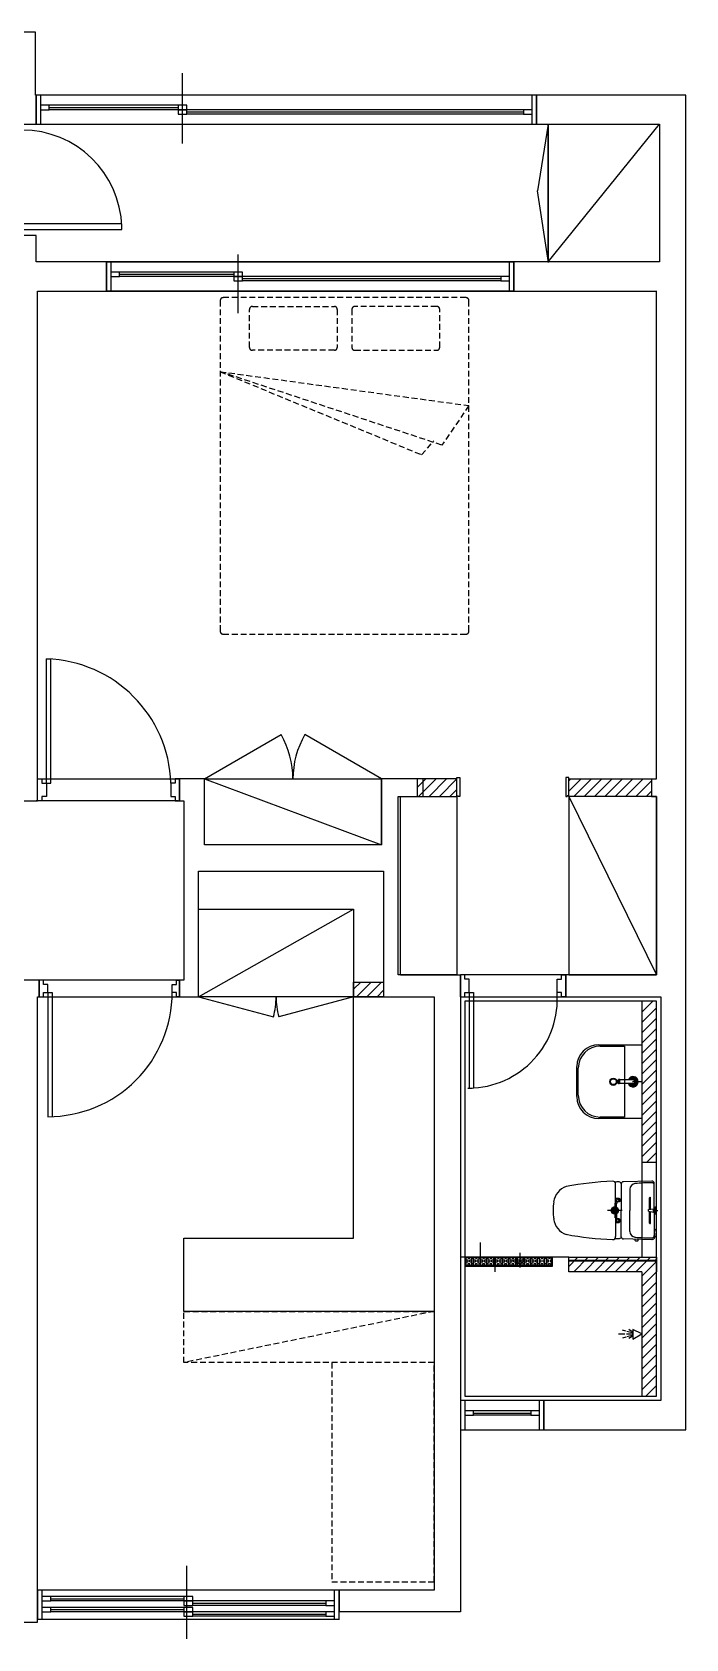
# Model space of a CAD drawing. Header units: inches. Extents: x 199882 to 277715, y -17863 to 11882.
# Drawn here: x 273248 to 277715, y -1332 to 9652 of the extents above; entities that cross this region are included whole.
import ezdxf

# ---------------------------------------------------------------- set-up
doc = ezdxf.new("R2010")
doc.units = ezdxf.units.IN
doc.header["$LTSCALE"] = 50
doc.header["$MEASUREMENT"] = 0
doc.linetypes.add('DH-HID2', pattern=[1.2, 0.8, -0.4])
doc.linetypes.add('HIDDEN', pattern=[0.375, 0.25, -0.125])
for name, color, linetype in [('03-WAL NEW', 3, 'Continuous'), ('04-WIN', 4, 'Continuous'), ('06-FUR', 6, 'Continuous'), ('06-LIGHT', 4, 'Continuous'), ('07-DIM WAL', 5, 'Continuous'), ('08-HAT', 8, 'Continuous'), ('3.기호.계단선', 30, 'Continuous'), ('BATH', 4, 'Continuous'), ('CO-BATH', 6, 'Continuous'), ('CO-DOOR', 8, 'Continuous'), ('E-HAT', 251, 'Continuous'), ('fin', 5, 'Continuous'), ('FU-FURM', 251, 'DH-HID2'), ('fur', 6, 'Continuous'), ('HL', 6, 'HIDDEN'), ('TOILET-1', 6, 'Continuous'), ('도면층2', 2, 'Continuous'), ('도면층4', 4, 'Continuous'), ('도면층5', 5, 'Continuous'), ('도면층8', 8, 'Continuous'), ('욕실마감선', 4, 'Continuous')]:
    doc.layers.add(name, color=color, linetype=linetype)
pattern_1 = [(225, (0, 0), (35.355339, -35.355339), [])]

# ---------------------------------------------------------------- blocks, each defined once
blk = doc.blocks.new('floor')
at = {"layer": '3.기호.계단선'}
h = blk.add_hatch(dxfattribs=at)
h.set_pattern_fill('ANSI31', color=256, scale=10)
h.set_pattern_definition([(45, (11605, -2325), (-0.8838834765, 0.8838834765), [])])
edge = h.paths.add_edge_path()
edge.add_arc((217438, 1597), 25, 0, 360)
for p, q in [((217488, 1597), (217388, 1597)), ((217438, 1647), (217438, 1547)), ((216838, 1257), (216738, 1257)), ((216788, 1307), (216788, 1207))]:
    blk.add_line(p, q, dxfattribs=at)
for centre in [(217438, 1597), (216788, 1257)]:
    blk.add_circle(centre, 25, dxfattribs=at)
at = {"layer": '도면층2'}
for p, q in [((217923, 9222), (216903, 9222)), ((216903, 9222), (216903, 9022)), ((216903, 9022), (217743, 9022)), ((217743, 9022), (217743, 8082)), ((213483, 8262), (213278, 8262)), ((213483, 8082), (213483, 8262)), ((217743, 8082), (216748, 8082)), ((216748, 8082), (216748, 7882)), ((216748, 7882), (217723, 7882)), ((217688, 4547), (217688, 4427)), ((215973, 3207), (216383, 3207)), ((214493, 3172), (214463, 3172)), ((214463, 3172), (214463, 3057)), ((214463, 3057), (214593, 3057)), ((215553, -998), (215553, -1148)), ((216383, -1148), (215553, -1148))]:
    blk.add_line(p, q, dxfattribs=at)
for points in [[(213278, 9022), (213483, 9022), (213483, 9222), (213478, 9222), (213478, 9652), (213278, 9652), (213278, 9452)], [(213122, -1043), (213122, -1218), (213493, -1218), (213493, 3057), (213503, 3057), (213503, 3172), (213292, 3172), (213292, 727), (213077, 727), (213077, 477), (213292, 477), (213293, -1043)]]:
    blk.add_lwpolyline(points, close=True, dxfattribs=at)
for points in [[(217688, 4427), (217723, 4427), (217723, 3207), (217103, 3207), (217103, 3057), (217753, 3057), (217753, 297), (216953, 297), (216953, 97), (217923, 97), (217923, 9222)], [(213278, 8082), (212918, 8082), (212918, 7882), (213278, 7882), (213278, 4397), (213493, 4397), (213493, 7882), (213963, 7882), (213963, 8082), (213483, 8082)], [(217688, 4547), (217723, 4547), (217723, 7884)], [(215843, 4097), (215843, 4547), (215843, 4097), (214633, 4097), (214633, 4547), (214463, 4547), (214463, 4397), (214493, 4397), (214493, 3172)], [(215973, 3207), (215973, 4427), (216128, 4427), (216128, 4547), (215843, 4547)], [(214593, 3057), (214593, 3917), (215858, 3917), (215858, 3207), (215858, 3057), (216203, 3057), (216203, 37)], [(216383, 3057), (216383, 3207), (216383, -1148)], [(216203, 37), (216203, -998), (215553, -998)]]:
    blk.add_lwpolyline(points, dxfattribs=at)
at = {"layer": '도면층4'}
for p, q in [((214483, 8892), (214483, 9372)), ((216903, 9222), (213483, 9222)), ((213483, 9222), (213483, 9022)), ((213513, 9222), (213513, 9022)), ((213573, 9137), (214453, 9137)), ((216873, 9022), (216873, 9222)), ((216903, 9022), (216903, 9222)), ((213483, 9022), (216903, 9022)), ((214513, 9107), (216813, 9107)), ((214863, 7732), (214863, 8132)), ((216748, 8082), (213963, 8082)), ((213963, 8082), (213963, 7882)), ((213993, 8082), (213993, 7882)), ((216718, 7882), (216718, 8082)), ((216748, 7882), (216748, 8082)), ((214053, 7997), (214833, 7997)), ((214893, 7967), (216658, 7967)), ((213963, 7882), (216748, 7882)), ((213553, 4517), (213553, 5367)), ((213553, 5367), (213583, 5367)), ((213583, 4517), (213583, 5367)), ((213493, 4547), (214463, 4547)), ((213553, 4517), (213583, 4517)), ((214463, 4547), (214463, 4397)), ((214453, 4397), (213483, 4397)), ((217103, 3207), (216383, 3207)), ((216383, 3207), (216383, 3057)), ((216383, 3057), (216383, 3207)), ((217103, 3057), (217103, 3207)), ((214463, 3172), (213493, 3172)), ((213563, 3087), (213563, 2237)), ((213563, 3087), (213593, 3087)), ((213593, 3087), (213593, 2238)), ((214463, 3057), (214463, 3172)), ((216443, 3087), (216443, 2432)), ((216443, 3087), (216473, 3087)), ((216473, 3087), (216473, 2433)), ((213493, 3057), (214463, 3057)), ((216383, 3057), (217103, 3057)), ((216433, 2432), (216463, 2432)), ((216953, 297), (216383, 297)), ((216413, 297), (216413, 97)), ((216923, 97), (216923, 297)), ((216953, 97), (216953, 297)), ((216473, 212), (216863, 212)), ((216383, 97), (216953, 97)), ((214513, -1332), (214513, -832)), ((215553, -998), (213493, -998)), ((213493, -998), (213493, -1198)), ((213523, -998), (213523, -1198)), ((213583, -1058), (214493, -1058)), ((214553, -1088), (215463, -1088)), ((215523, -1198), (215523, -998)), ((215553, -1198), (215553, -998)), ((213493, -1198), (215553, -1198)), ((213583, -1132), (214493, -1132)), ((214553, -1162), (215463, -1162))]:
    blk.add_line(p, q, dxfattribs=at)
for points in [[(213513, 9152), (213513, 9122), (213573, 9122), (213573, 9152)], [(214453, 9152), (214453, 9122), (214513, 9122), (214513, 9152)], [(214453, 9122), (214453, 9092), (214513, 9092), (214513, 9122)], [(216813, 9122), (216813, 9092), (216873, 9092), (216873, 9122)], [(213993, 8012), (213993, 7982), (214053, 7982), (214053, 8012)], [(214833, 8012), (214833, 7982), (214893, 7982), (214893, 8012)], [(214833, 7982), (214833, 7952), (214893, 7952), (214893, 7982)], [(216658, 7982), (216658, 7952), (216718, 7952), (216718, 7982)], [(216413, 227), (216413, 197), (216473, 197), (216473, 227)], [(216863, 227), (216863, 197), (216923, 197), (216923, 227)], [(213523, -1043), (213523, -1073), (213583, -1073), (213583, -1043)], [(214493, -1043), (214493, -1073), (214553, -1073), (214553, -1043)], [(214493, -1073), (214493, -1103), (214553, -1103), (214553, -1073)], [(215463, -1073), (215463, -1103), (215523, -1103), (215523, -1073)], [(213523, -1117), (213523, -1147), (213583, -1147), (213583, -1117)], [(214493, -1117), (214493, -1147), (214553, -1147), (214553, -1117)], [(214493, -1147), (214493, -1177), (214553, -1177), (214553, -1147)], [(215463, -1147), (215463, -1177), (215523, -1177), (215523, -1147)]]:
    blk.add_lwpolyline(points, close=True, dxfattribs=at)
for points in [[(213493, 4547), (213523, 4547), (213523, 4517), (213553, 4517), (213553, 4427), (213523, 4427), (213523, 4397), (213493, 4397), (213493, 4547)], [(214463, 4547), (214433, 4547), (214433, 4517), (214403, 4517), (214403, 4427), (214433, 4427), (214433, 4397), (214463, 4397), (214463, 4547)], [(216383, 3057), (216413, 3057), (216413, 3087), (216443, 3087), (216443, 3177), (216413, 3177), (216413, 3207), (216383, 3207), (216383, 3057)], [(217103, 3057), (217073, 3057), (217073, 3087), (217043, 3087), (217043, 3177), (217073, 3177), (217073, 3207), (217103, 3207), (217103, 3057)], [(213503, 3057), (213533, 3057), (213533, 3087), (213563, 3087), (213563, 3142), (213533, 3142), (213533, 3172), (213503, 3172), (213503, 3057)], [(214463, 3057), (214443, 3057), (214443, 3087), (214413, 3087), (214413, 3142), (214443, 3142), (214443, 3172), (214463, 3172), (214463, 3057)]]:
    blk.add_lwpolyline(points, dxfattribs=at)
at = {"layer": '도면층5'}
for p, q in [((214453, 9152), (213573, 9152)), ((214453, 9122), (213573, 9122)), ((216813, 9122), (214513, 9122)), ((216813, 9092), (214513, 9092)), ((214833, 8012), (214053, 8012)), ((214833, 7982), (214053, 7982)), ((216658, 7982), (214893, 7982)), ((216658, 7952), (214893, 7952)), ((216863, 227), (216473, 227)), ((216863, 197), (216473, 197)), ((214493, -1043), (213583, -1043)), ((214493, -1073), (213583, -1073)), ((215463, -1073), (214553, -1073)), ((214493, -1117), (213583, -1117)), ((214493, -1147), (213583, -1147)), ((215463, -1103), (214553, -1103)), ((215463, -1147), (214553, -1147)), ((215463, -1177), (214553, -1177))]:
    blk.add_line(p, q, dxfattribs=at)
for centre, radius, start, end in [((213527, 4491), 877, 1.7379, 88.2621), ((213564, 3087), 849, 269.936, 0.0265), ((216436, 3042), 609, 270.6991, 4.2712)]:
    blk.add_arc(centre, radius, start, end, dxfattribs=at)
blk = doc.blocks.new('AC-8')
at = {"layer": 'BATH'}
for p, q in [((-51, 54), (0, 143)), ((45, 54), (-51, 54)), ((-25, 47), (-46, 12)), ((-14, 47), (-28, -8)), ((-2, 49), (-2, -11)), ((0, 143), (45, 54)), ((10, 47), (25, -8)), ((22, 47), (43, 12)), ((-31, -16), (-41, -49)), ((-2, -27), (-2, -89)), ((28, -16), (38, -49))]:
    blk.add_line(p, q, dxfattribs=at)
blk = doc.blocks.new('A$C1AC25B95')
at = {"layer": '욕실마감선', "color": 8}
for p, q in [((28, 72), (28, 75)), ((53, 74), (53, 75))]:
    blk.add_line(p, q, dxfattribs=at)
at = {"layer": 'TOILET-1', "linetype": 'Continuous', "xscale": 0.873786407766195, "yscale": 0.873786407766195, "zscale": 0.873786407766195, "rotation": 180}
blk.add_blockref('AC-8', (40, 125), dxfattribs=at)
blk = doc.blocks.new('B-803S')
at = {"layer": 'CO-BATH'}
for p, q in [((7.5, 1980), (7.5, 20)), ((12.5, 1980), (12.5, 20))]:
    blk.add_line(p, q, dxfattribs=at)
at = {"layer": 'CO-BATH', "color": 8}
blk.add_lwpolyline([(0, 2000), (20, 2000), (20, 0), (0, 0)], close=True, dxfattribs=at)
at = {"layer": 'CO-BATH'}
for points in [[(0, 2000), (0, 1970), (5, 1970), (5, 1980), (15, 1980), (15, 1970), (20, 1970), (20, 2000)], [(0, 0), (0, 30), (5, 30), (5, 20), (15, 20), (15, 30), (20, 30), (20, 0)]]:
    blk.add_lwpolyline(points, close=True, dxfattribs=at)
blk = doc.blocks.new('CJSWJ')
at = {"layer": '03-WAL NEW'}
h = blk.add_hatch(dxfattribs=at)
h.set_pattern_fill('_USER', color=256, scale=50, angle=225, pattern_type=0)
h.set_pattern_definition([(225, (21500, 0), (35.355339, -35.355339), [])])
h.paths.add_polyline_path([(237588, 4427), (237858, 4427), (237858, 4547), (237588, 4547)])
h.paths.add_polyline_path([(239188, 4427), (238623, 4427), (238623, 4547), (239188, 4547)])
h = blk.add_hatch(dxfattribs=at)
h.set_pattern_fill('_USER', color=256, scale=50, angle=225, pattern_type=0)
h.set_pattern_definition([(225, (46485, -72), (35.355339, -35.355339), [])])
h.paths.add_polyline_path([(237153, 3157), (237153, 3057), (237358, 3057), (237358, 3157)])
h = blk.add_hatch(dxfattribs=at)
h.set_pattern_fill('_USER', color=8, scale=50, angle=225, pattern_type=0)
h.set_pattern_definition([(225, (21500, -30), (35.355339, -35.355339), [])])
h.paths.add_polyline_path([(239223, 3027), (239123, 3027), (239123, 1927), (239223, 1927)])
h = blk.add_hatch(dxfattribs=at)
h.set_pattern_fill('_USER', color=8, scale=50, angle=225, pattern_type=0)
h.set_pattern_definition(pattern_1)
h.paths.add_polyline_path([(239223, 1177), (238623, 1177), (238623, 1277), (239223, 1277)])
h = blk.add_hatch(dxfattribs=at)
h.set_pattern_fill('_USER', color=8, scale=50, angle=225, pattern_type=0)
h.set_pattern_definition(pattern_1)
h.paths.add_polyline_path([(239223, 1177), (239123, 1177), (239123, 327), (239223, 327)])
at = {"layer": '08-HAT'}
h = blk.add_hatch(dxfattribs=at)
h.set_pattern_fill('BOX', color=256, scale=50)
h.set_pattern_definition([(90, (21202.55, 746.6), (-50, 3e-15), []), (90, (21215.05, 746.6), (-50, 3e-15), []), (0, (21202.55, 746.6), (0, 50), [-12.5, 12.5]), (0, (21202.55, 759.1), (0, 50), [-12.5, 12.5]), (0, (21202.55, 771.6), (0, 50), [12.5, -12.5]), (0, (21202.55, 784.1), (0, 50), [12.5, -12.5]), (90, (21227.55, 746.6), (-50, 3e-15), [12.5, -12.5]), (90, (21240.05, 746.6), (-50, 3e-15), [12.5, -12.5])])
h.paths.add_polyline_path([(237918, 1222), (238508, 1222), (238508, 1272), (237918, 1272)])
at = {"color": 8}
for p, q in [((239123, 2477), (239058, 2477)), ((239223, 1573), (239223, 1621)), ((239223, 1597), (239232, 1597)), ((238623, 1277), (237883, 1277))]:
    blk.add_line(p, q, dxfattribs=at)
blk.add_line((238623, 1277), (237913, 1277))
at = {"color": 8, "const_width": 10}
for points in [[(235463, 8082), (238248, 8082), (238248, 7882), (235463, 7882)], [(234993, -998), (237053, -998), (237053, -1198), (234993, -1198)]]:
    blk.add_lwpolyline(points, close=True, dxfattribs=at)
at = {"color": 8}
blk.add_lwpolyline([(238018, 1377), (238018, 1277), (238118, 1277), (238118, 1177)], dxfattribs=at)
at = {"layer": '03-WAL NEW'}
blk.add_line((239123, 1977), (239123, 1277), dxfattribs=at)
for points in [[(237588, 4427), (237858, 4427), (237858, 4547), (237588, 4547), (237588, 4427)], [(239188, 4427), (238623, 4427), (238623, 4547), (239188, 4547), (239188, 4427)], [(239223, 3027), (239123, 3027), (239123, 1927), (239223, 1927), (239223, 3027)], [(239123, 1177), (238623, 1177), (238623, 1277), (239223, 1277), (239223, 1177)], [(239123, 1177), (239123, 327), (239223, 327), (239223, 1177)]]:
    blk.add_lwpolyline(points, dxfattribs=at)
blk.add_lwpolyline([(237358, 3057), (237153, 3057), (237153, 3157), (237358, 3157)], close=True, dxfattribs=at)
at = {"layer": '06-FUR', "color": 8}
for p, q in [((238483, 8082), (239243, 9022)), ((236133, 4547), (237343, 4097)), ((238623, 4427), (239223, 3207)), ((237153, 3057), (236093, 3057)), ((236093, 3057), (236605, 2920)), ((237153, 3057), (236641, 2920))]:
    blk.add_line(p, q, dxfattribs=at)
for points in [[(239243, 8082), (238483, 8082), (238483, 9022), (239243, 9022)], [(236133, 4547), (237343, 4547), (237343, 4097), (236133, 4097)], [(237458, 4427), (237858, 4427), (237858, 3207), (237458, 3207)], [(239223, 4427), (238623, 4427), (238623, 3207), (239223, 3207)], [(237703, 907), (235993, 907), (235993, 1407), (237153, 1407), (237153, 3057), (237703, 3057)]]:
    blk.add_lwpolyline(points, close=True, dxfattribs=at)
blk.add_lwpolyline([(236093, 3057), (236093, 3657), (237153, 3657), (237153, 3057), (236093, 3057), (237153, 3657)], dxfattribs=at)
for centre, start, end in [((236093, 3057), 345, 0), ((237153, 3057), 180, 195)]:
    blk.add_arc(centre, 530, start, end, dxfattribs=at)
at = {"layer": '06-LIGHT', "color": 8}
for points in [[(237858, 4427), (237858, 4557), (237878, 4557), (237878, 4427), (237868, 4427)], [(238623, 4427), (238623, 4557), (238603, 4557), (238603, 4427), (238613, 4427)], [(237858, 4427), (237858, 4432), (237868, 4432), (237868, 4427)], [(238623, 4427), (238623, 4432), (238613, 4432), (238613, 4427)]]:
    blk.add_lwpolyline(points, dxfattribs=at)
at = {"layer": '08-HAT'}
for points in [[(237913, 1217), (238513, 1217), (238513, 1277), (237913, 1277)], [(237918, 1222), (238508, 1222), (238508, 1272), (237918, 1272)]]:
    blk.add_lwpolyline(points, close=True, dxfattribs=at)
at = {"layer": 'CO-BATH', "color": 8}
for p, q in [((238828, 2730), (239123, 2730)), ((238838, 2720), (239003, 2720)), ((239003, 2720), (239003, 2235)), ((239123, 2730), (239123, 2225)), ((238678, 2375), (238678, 2580)), ((238688, 2385), (238688, 2570)), ((238963, 2463), (238963, 2492)), ((238968, 2492), (238963, 2492)), ((238968, 2463), (238963, 2463)), ((238968, 2463), (238968, 2492)), ((238973, 2491), (238968, 2491)), ((238973, 2464), (238968, 2464)), ((238973, 2464), (238973, 2491)), ((239063, 2490), (238973, 2490)), ((239063, 2465), (238973, 2465)), ((239123, 2225), (238828, 2225)), ((239003, 2235), (238838, 2235))]:
    blk.add_line(p, q, dxfattribs=at)
for radius in [25, 20]:
    blk.add_circle((238928, 2477), radius, dxfattribs=at)
for centre, radius, start, end in [((238828, 2580), 150, 90, 180), ((238838, 2570), 150, 90, 180), ((239063, 2477), 35, 200.9249, 159.0752), ((239063, 2477), 30, 204.6243, 155.3757), ((239063, 2477), 25, 210, 150), ((239063, 2477), 18, 223.983, 136.0171), ((239063, 2477), 12.5, 270, 90), ((238828, 2375), 150, 180, 270), ((238838, 2385), 150, 180, 270)]:
    blk.add_arc(centre, radius, start, end, dxfattribs=at)
at = {"layer": 'CO-DOOR', "color": 8}
blk.add_lwpolyline([(235568, 8342), (234888, 8342), (234888, 8302), (235568, 8302)], close=True, dxfattribs=at)
blk.add_arc((234888, 8302), 681, 1.728, 89.9822, dxfattribs=at)
at = {"layer": 'E-HAT', "color": 8}
blk.add_lwpolyline([(234983, 8262), (234778, 8262), (234778, 9022), (238483, 9022), (238483, 8082), (234983, 8082), (234983, 8262)], dxfattribs=at)
at = {"layer": 'fin', "color": 8}
for p, q in [((238943, 1597), (238943, 1777)), ((238982, 1778), (238982, 1597)), ((239207, 1605), (239207, 1770)), ((239040, 1742), (239040, 1597)), ((238943, 1597), (238943, 1418)), ((238982, 1417), (238982, 1597)), ((239040, 1452), (239040, 1597)), ((239207, 1589), (239207, 1425)), ((239208, 1442), (239208, 1454)), ((239208, 1442), (239208, 1429))]:
    blk.add_line(p, q, dxfattribs=at)
for points in [[(238982, 1778, 0.371724), (238967, 1792, 0.003515), (238936, 1791, 0.320541)], [(239207, 1770), (239207, 1782, 0.421209), (239191, 1797), (238996, 1793, 0.001659)], [(238982, 1417, -0.371724), (238967, 1403, -0.003515), (238936, 1403, -0.320541)], [(239207, 1425), (239207, 1412, -0.421209), (239191, 1397), (238996, 1402, -0.001659)]]:
    blk.add_lwpolyline(points, format="xyb", dxfattribs=at)
for centre, radius, start, end in [((238645, 1641), 126, 108.2964, 173.4241), ((239012, -408), 2206, 92.3333, 100.6081), ((238923, 1777), 20, 0, 92.3333), ((238997, 1778), 15, 91.3651, 180), ((239080, 1741), 40, 95.9437, 177.5129), ((239179, 786), 1000, 89.3116, 95.9437), ((239191, 1770), 16, 0, 89.3116), ((238922, 1597), 406, 171.6993, 180), ((238922, 1597), 406, 180, 188.3007), ((238645, 1553), 126, 186.5759, 251.7036), ((239012, 3602), 2206, 259.3919, 267.6667), ((239080, 1454), 40, 182.4871, 264.0563), ((239223, 1454), 15, 90, 180), ((239223, 1429), 15, 180, 270), ((238923, 1418), 20, 267.6667, 0), ((238997, 1417), 15, 180, 268.6349), ((239179, 2409), 1000, 264.0563, 270.6884), ((239191, 1425), 16, 270.6884, 0)]:
    blk.add_arc(centre, radius, start, end, dxfattribs=at)
at = {"layer": 'FU-FURM', "color": 8}
for p, q in [((236241, 7331), (237617, 6763)), ((237755, 6829), (236241, 7331)), ((236241, 7331), (237941, 7099)), ((237941, 7099), (237755, 6829)), ((237617, 6763), (237701, 6859)), ((237703, 907), (235993, 557))]:
    blk.add_line(p, q, dxfattribs=at)
for points in [[(236261, 5537), (237921, 5537, 0.414214), (237941, 5557), (237941, 7817, 0.414214), (237921, 7837), (236261, 7837, 0.414214), (236241, 7817), (236241, 5557, 0.414214)], [(237021, 7477), (236461, 7477, -0.414214), (236441, 7497), (236441, 7757, -0.414214), (236461, 7777), (237021, 7777, -0.414214), (237041, 7757), (237041, 7497, -0.414214)], [(237161, 7477), (237721, 7477, 0.414214), (237741, 7497), (237741, 7757, 0.414214), (237721, 7777), (237161, 7777, 0.414214), (237141, 7757), (237141, 7497, 0.414214)]]:
    blk.add_lwpolyline(points, format="xyb", close=True, dxfattribs=at)
for points in [[(237703, 907), (237703, 557), (235993, 557), (235993, 907)], [(237703, -943), (237703, 557), (237003, 557), (237003, -943)]]:
    blk.add_lwpolyline(points, close=True, dxfattribs=at)
at = {"layer": 'fur', "color": 8}
for p, q in [((236133, 4547), (236657, 4850)), ((237343, 4547), (236819, 4850))]:
    blk.add_line(p, q, dxfattribs=at)
for centre, start, end in [((236133, 4547), 0, 30), ((237343, 4547), 150, 180)]:
    blk.add_arc(centre, 605, start, end, dxfattribs=at)
at = {"layer": 'HL', "color": 8, "linetype": 'Continuous'}
for p, q in [((239175, 1605), (239175, 1684)), ((239182, 1606), (239182, 1684)), ((238950, 1597), (238950, 1644)), ((238950, 1597), (238950, 1551)), ((239167, 1603), (239202, 1609)), ((239167, 1591), (239167, 1603)), ((239167, 1591), (239202, 1586)), ((239175, 1511), (239175, 1590)), ((239182, 1511), (239182, 1589)), ((239202, 1609), (239209, 1604)), ((239202, 1586), (239202, 1609)), ((239202, 1586), (239209, 1590)), ((239209, 1604), (239213, 1610)), ((239209, 1590), (239209, 1604)), ((239209, 1590), (239213, 1585)), ((239213, 1621), (239223, 1621)), ((239213, 1573), (239213, 1621)), ((239213, 1573), (239223, 1573)), ((239077, 1392), (239077, 1400)), ((239093, 1388), (239081, 1388)), ((239097, 1392), (239097, 1400))]:
    blk.add_line(p, q, dxfattribs=at)
for points in [[(238943, 1680), (238967, 1680, -0.414214), (238971, 1676), (238971, 1659, -0.414214), (238967, 1655), (238951, 1655), (238943, 1655)], [(238951, 1655), (238951, 1646, -0.414214), (238949, 1644), (238943, 1644)], [(238951, 1539), (238951, 1549, 0.414214), (238949, 1551), (238943, 1551)], [(238943, 1515), (238967, 1515, 0.414214), (238971, 1519), (238971, 1535, 0.414214), (238967, 1539), (238951, 1539), (238943, 1539)]]:
    blk.add_lwpolyline(points, format="xyb", dxfattribs=at)
for centre in [(238957, 1667), (238957, 1527)]:
    blk.add_circle(centre, 8, dxfattribs=at)
for centre, radius, start, end in [((239179, 1684), 3.5, 0, 180), ((239179, 1511), 3.5, 180, 0), ((239081, 1392), 4, 180, 270), ((239093, 1392), 4, 270, 0)]:
    blk.add_arc(centre, radius, start, end, dxfattribs=at)
at = {"layer": '도면층8', "color": 8}
for p in [(238483, 9022), (238484, 8077)]:
    blk.add_line(p, (238409, 8567), dxfattribs=at)
at = {"layer": '욕실마감선', "color": 8}
blk.add_lwpolyline([(239223, 3027), (237913, 3027), (237913, 327), (239223, 327)], close=True, dxfattribs=at)
at = {"layer": '04-WIN'}
blk.add_blockref('floor', (21500, 0), dxfattribs=at)
at = {"layer": '06-FUR', "xscale": -0.7874015748031495, "yscale": 0.7874015748031495, "zscale": 0.7874015748031495, "rotation": 90}
blk.add_blockref('A$C1AC25B95', (239123, 784), dxfattribs=at)
at = {"layer": '07-DIM WAL', "xscale": 0.3000010340288967, "yscale": 0.3000010340288967, "zscale": 0.3000010340288967, "rotation": 270}
blk.add_blockref('B-803S', (238623, 1257), dxfattribs=at)

msp = doc.modelspace()

# ---------------------------------------------------------------- block references
at = {"layer": '08-HAT'}
msp.add_blockref('CJSWJ', (38292.1, 0), dxfattribs=at)

doc.saveas('drawing.dxf')
